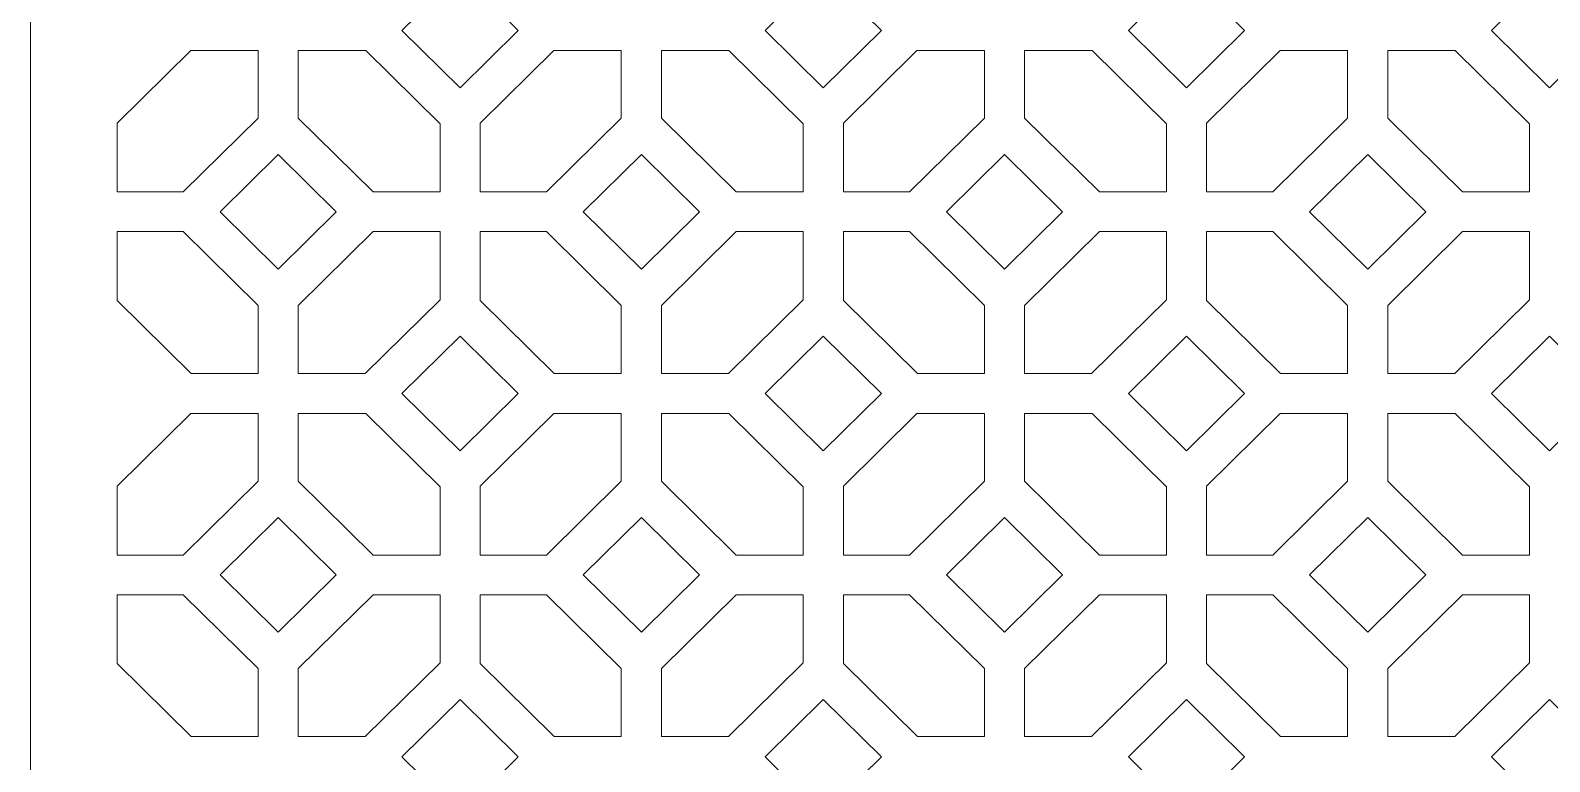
# Model space of a CAD drawing. Header units: centimetres. Extents: x -9.81 to -1.85, y -9.5 to -1.54.
# Drawn here: x -9.811 to -5.831, y -7.436 to -5.52 of the extents above; entities that cross this region are included whole.
import ezdxf

# ---------------------------------------------------------------- set-up
doc = ezdxf.new("R2010")
doc.units = ezdxf.units.CM
doc.header["$MEASUREMENT"] = 0
doc.layers.add('layer 1', color=7, linetype='Continuous')

msp = doc.modelspace()

# ---------------------------------------------------------------- linework, layer by layer
at = {"layer": 'layer 1', "color": 250, "lineweight": 9}
msp.add_open_spline([(-9.81081, -1.54001), (-9.81081, -1.54001), (-1.85082, -1.54001), (-1.85082, -1.54001), (-1.85082, -1.54001), (-1.85082, -1.54001), (-1.85082, -9.5), (-1.85082, -9.5), (-1.85082, -9.5), (-1.85082, -9.5), (-9.81081, -9.5), (-9.81081, -9.5), (-9.81081, -9.5), (-9.81081, -9.5), (-9.81081, -1.54001), (-9.81081, -1.54001)], degree=3, knots=[0, 0, 0, 0, 0.2, 0.2, 0.2, 0.2, 0.4, 0.4, 0.4, 0.4, 0.6, 0.6, 0.6, 0.6, 1, 1, 1, 1], dxfattribs=at)
at = {"layer": 'layer 1', "color": 7, "lineweight": 9}
for points, knots in [([(-8.83728, -5.52), (-8.83728, -5.52), (-8.68502, -5.67008), (-8.68502, -5.67008), (-8.68502, -5.67008), (-8.68502, -5.67008), (-8.53278, -5.52), (-8.53278, -5.52), (-8.53278, -5.52), (-8.53278, -5.52), (-8.68502, -5.36993), (-8.68502, -5.36993), (-8.68502, -5.36993), (-8.68502, -5.36993), (-8.83728, -5.52), (-8.83728, -5.52)], [0, 0, 0, 0, 0.2, 0.2, 0.2, 0.2, 0.4, 0.4, 0.4, 0.4, 0.6, 0.6, 0.6, 0.6, 1, 1, 1, 1]), ([(-7.88587, -5.52), (-7.88587, -5.52), (-7.73363, -5.67008), (-7.73363, -5.67008), (-7.73363, -5.67008), (-7.73363, -5.67008), (-7.58137, -5.52), (-7.58137, -5.52), (-7.58137, -5.52), (-7.58137, -5.52), (-7.73363, -5.36993), (-7.73363, -5.36993), (-7.73363, -5.36993), (-7.73363, -5.36993), (-7.88587, -5.52), (-7.88587, -5.52)], [0, 0, 0, 0, 0.2, 0.2, 0.2, 0.2, 0.4, 0.4, 0.4, 0.4, 0.6, 0.6, 0.6, 0.6, 1, 1, 1, 1]), ([(-6.93446, -5.52), (-6.93446, -5.52), (-6.78222, -5.67008), (-6.78222, -5.67008), (-6.78222, -5.67008), (-6.78222, -5.67008), (-6.62996, -5.52), (-6.62996, -5.52), (-6.62996, -5.52), (-6.62996, -5.52), (-6.78222, -5.36993), (-6.78222, -5.36993), (-6.78222, -5.36993), (-6.78222, -5.36993), (-6.93446, -5.52), (-6.93446, -5.52)], [0, 0, 0, 0, 0.2, 0.2, 0.2, 0.2, 0.4, 0.4, 0.4, 0.4, 0.6, 0.6, 0.6, 0.6, 1, 1, 1, 1]), ([(-5.98308, -5.52), (-5.98308, -5.52), (-5.83082, -5.67008), (-5.83082, -5.67008), (-5.83082, -5.67008), (-5.83082, -5.67008), (-5.67857, -5.52), (-5.67857, -5.52), (-5.67857, -5.52), (-5.67857, -5.52), (-5.83082, -5.36993), (-5.83082, -5.36993), (-5.83082, -5.36993), (-5.83082, -5.36993), (-5.98308, -5.52), (-5.98308, -5.52)], [0, 0, 0, 0, 0.2, 0.2, 0.2, 0.2, 0.4, 0.4, 0.4, 0.4, 0.6, 0.6, 0.6, 0.6, 1, 1, 1, 1]), ([(-9.39091, -5.57264), (-9.39091, -5.57264), (-9.39091, -5.57264), (-9.39091, -5.57264), (-9.39091, -5.57264), (-9.39091, -5.57264), (-9.58378, -5.76276), (-9.58378, -5.76276), (-9.58378, -5.76276), (-9.58378, -5.76276), (-9.58378, -5.94299), (-9.58378, -5.94299), (-9.58378, -5.94299), (-9.58378, -5.94299), (-9.41023, -5.94299), (-9.41023, -5.94299), (-9.41023, -5.94299), (-9.41023, -5.94299), (-9.21428, -5.74985), (-9.21428, -5.74985), (-9.21428, -5.74985), (-9.21428, -5.74985), (-9.21428, -5.57264), (-9.21428, -5.57264), (-9.21428, -5.57264), (-9.21428, -5.57264), (-9.39091, -5.57264), (-9.39091, -5.57264)], [0, 0, 0, 0, 0.125, 0.125, 0.125, 0.125, 0.25, 0.25, 0.25, 0.25, 0.375, 0.375, 0.375, 0.375, 0.5, 0.5, 0.5, 0.5, 0.625, 0.625, 0.625, 0.625, 0.75, 0.75, 0.75, 0.75, 1, 1, 1, 1]), ([(-9.10901, -5.57264), (-9.10901, -5.57264), (-9.10901, -5.57264), (-9.10901, -5.57264), (-9.10901, -5.57264), (-9.10901, -5.57264), (-9.10901, -5.74985), (-9.10901, -5.74985), (-9.10901, -5.74985), (-9.10901, -5.74985), (-8.91306, -5.94299), (-8.91306, -5.94299), (-8.91306, -5.94299), (-8.91306, -5.94299), (-8.73766, -5.94299), (-8.73766, -5.94299), (-8.73766, -5.94299), (-8.73766, -5.94299), (-8.73766, -5.76457), (-8.73766, -5.76457), (-8.73766, -5.76457), (-8.73766, -5.76457), (-8.93238, -5.57264), (-8.93238, -5.57264), (-8.93238, -5.57264), (-8.93238, -5.57264), (-9.10901, -5.57264), (-9.10901, -5.57264)], [0, 0, 0, 0, 0.125, 0.125, 0.125, 0.125, 0.25, 0.25, 0.25, 0.25, 0.375, 0.375, 0.375, 0.375, 0.5, 0.5, 0.5, 0.5, 0.625, 0.625, 0.625, 0.625, 0.75, 0.75, 0.75, 0.75, 1, 1, 1, 1]), ([(-8.43951, -5.57264), (-8.43951, -5.57264), (-8.63239, -5.76276), (-8.63239, -5.76276), (-8.63239, -5.76276), (-8.63239, -5.76276), (-8.63239, -5.94299), (-8.63239, -5.94299), (-8.63239, -5.94299), (-8.63239, -5.94299), (-8.45882, -5.94299), (-8.45882, -5.94299), (-8.45882, -5.94299), (-8.45882, -5.94299), (-8.26289, -5.74985), (-8.26289, -5.74985), (-8.26289, -5.74985), (-8.26289, -5.74985), (-8.26289, -5.57264), (-8.26289, -5.57264), (-8.26289, -5.57264), (-8.26289, -5.57264), (-8.43951, -5.57264), (-8.43951, -5.57264)], [0, 0, 0, 0, 0.1428571, 0.1428571, 0.1428571, 0.1428571, 0.2857143, 0.2857143, 0.2857143, 0.2857143, 0.4285714, 0.4285714, 0.4285714, 0.4285714, 0.5714286, 0.5714286, 0.5714286, 0.5714286, 0.7142857, 0.7142857, 0.7142857, 0.7142857, 1, 1, 1, 1]), ([(-8.15762, -5.57264), (-8.15762, -5.57264), (-8.15762, -5.57264), (-8.15762, -5.57264), (-8.15762, -5.57264), (-8.15762, -5.57264), (-8.15762, -5.74985), (-8.15762, -5.74985), (-8.15762, -5.74985), (-8.15762, -5.74985), (-7.96167, -5.94299), (-7.96167, -5.94299), (-7.96167, -5.94299), (-7.96167, -5.94299), (-7.78625, -5.94299), (-7.78625, -5.94299), (-7.78625, -5.94299), (-7.78625, -5.94299), (-7.78625, -5.76457), (-7.78625, -5.76457), (-7.78625, -5.76457), (-7.78625, -5.76457), (-7.98099, -5.57264), (-7.98099, -5.57264), (-7.98099, -5.57264), (-7.98099, -5.57264), (-8.15762, -5.57264), (-8.15762, -5.57264)], [0, 0, 0, 0, 0.125, 0.125, 0.125, 0.125, 0.25, 0.25, 0.25, 0.25, 0.375, 0.375, 0.375, 0.375, 0.5, 0.5, 0.5, 0.5, 0.625, 0.625, 0.625, 0.625, 0.75, 0.75, 0.75, 0.75, 1, 1, 1, 1]), ([(-7.48812, -5.57264), (-7.48812, -5.57264), (-7.48812, -5.57264), (-7.48812, -5.57264), (-7.48812, -5.57264), (-7.48812, -5.57264), (-7.68097, -5.76276), (-7.68097, -5.76276), (-7.68097, -5.76276), (-7.68097, -5.76276), (-7.68097, -5.94299), (-7.68097, -5.94299), (-7.68097, -5.94299), (-7.68097, -5.94299), (-7.50742, -5.94299), (-7.50742, -5.94299), (-7.50742, -5.94299), (-7.50742, -5.94299), (-7.31147, -5.74985), (-7.31147, -5.74985), (-7.31147, -5.74985), (-7.31147, -5.74985), (-7.31147, -5.57264), (-7.31147, -5.57264), (-7.31147, -5.57264), (-7.31147, -5.57264), (-7.48812, -5.57264), (-7.48812, -5.57264)], [0, 0, 0, 0, 0.125, 0.125, 0.125, 0.125, 0.25, 0.25, 0.25, 0.25, 0.375, 0.375, 0.375, 0.375, 0.5, 0.5, 0.5, 0.5, 0.625, 0.625, 0.625, 0.625, 0.75, 0.75, 0.75, 0.75, 1, 1, 1, 1]), ([(-7.20622, -5.57264), (-7.20622, -5.57264), (-7.20622, -5.57264), (-7.20622, -5.57264), (-7.20622, -5.57264), (-7.20622, -5.57264), (-7.20622, -5.74985), (-7.20622, -5.74985), (-7.20622, -5.74985), (-7.20622, -5.74985), (-7.01026, -5.94299), (-7.01026, -5.94299), (-7.01026, -5.94299), (-7.01026, -5.94299), (-6.83487, -5.94299), (-6.83487, -5.94299), (-6.83487, -5.94299), (-6.83487, -5.94299), (-6.83487, -5.76457), (-6.83487, -5.76457), (-6.83487, -5.76457), (-6.83487, -5.76457), (-7.02957, -5.57264), (-7.02957, -5.57264), (-7.02957, -5.57264), (-7.02957, -5.57264), (-7.20622, -5.57264), (-7.20622, -5.57264)], [0, 0, 0, 0, 0.125, 0.125, 0.125, 0.125, 0.25, 0.25, 0.25, 0.25, 0.375, 0.375, 0.375, 0.375, 0.5, 0.5, 0.5, 0.5, 0.625, 0.625, 0.625, 0.625, 0.75, 0.75, 0.75, 0.75, 1, 1, 1, 1]), ([(-6.53671, -5.57264), (-6.53671, -5.57264), (-6.72958, -5.76276), (-6.72958, -5.76276), (-6.72958, -5.76276), (-6.72958, -5.76276), (-6.72958, -5.94299), (-6.72958, -5.94299), (-6.72958, -5.94299), (-6.72958, -5.94299), (-6.55603, -5.94299), (-6.55603, -5.94299), (-6.55603, -5.94299), (-6.55603, -5.94299), (-6.36008, -5.74985), (-6.36008, -5.74985), (-6.36008, -5.74985), (-6.36008, -5.74985), (-6.36008, -5.57264), (-6.36008, -5.57264), (-6.36008, -5.57264), (-6.36008, -5.57264), (-6.53671, -5.57264), (-6.53671, -5.57264)], [0, 0, 0, 0, 0.1428571, 0.1428571, 0.1428571, 0.1428571, 0.2857143, 0.2857143, 0.2857143, 0.2857143, 0.4285714, 0.4285714, 0.4285714, 0.4285714, 0.5714286, 0.5714286, 0.5714286, 0.5714286, 0.7142857, 0.7142857, 0.7142857, 0.7142857, 1, 1, 1, 1]), ([(-6.25481, -5.57264), (-6.25481, -5.57264), (-6.25481, -5.57264), (-6.25481, -5.57264), (-6.25481, -5.57264), (-6.25481, -5.57264), (-6.25481, -5.74985), (-6.25481, -5.74985), (-6.25481, -5.74985), (-6.25481, -5.74985), (-6.05886, -5.94299), (-6.05886, -5.94299), (-6.05886, -5.94299), (-6.05886, -5.94299), (-5.88346, -5.94299), (-5.88346, -5.94299), (-5.88346, -5.94299), (-5.88346, -5.94299), (-5.88346, -5.76457), (-5.88346, -5.76457), (-5.88346, -5.76457), (-5.88346, -5.76457), (-6.07818, -5.57264), (-6.07818, -5.57264), (-6.07818, -5.57264), (-6.07818, -5.57264), (-6.25481, -5.57264), (-6.25481, -5.57264)], [0, 0, 0, 0, 0.125, 0.125, 0.125, 0.125, 0.25, 0.25, 0.25, 0.25, 0.375, 0.375, 0.375, 0.375, 0.5, 0.5, 0.5, 0.5, 0.625, 0.625, 0.625, 0.625, 0.75, 0.75, 0.75, 0.75, 1, 1, 1, 1]), ([(-9.3139, -5.9951), (-9.3139, -5.9951), (-9.16166, -6.14517), (-9.16166, -6.14517), (-9.16166, -6.14517), (-9.16166, -6.14517), (-9.0094, -5.9951), (-9.0094, -5.9951), (-9.0094, -5.9951), (-9.0094, -5.9951), (-9.16166, -5.84502), (-9.16166, -5.84502), (-9.16166, -5.84502), (-9.16166, -5.84502), (-9.3139, -5.9951), (-9.3139, -5.9951)], [0, 0, 0, 0, 0.2, 0.2, 0.2, 0.2, 0.4, 0.4, 0.4, 0.4, 0.6, 0.6, 0.6, 0.6, 1, 1, 1, 1]), ([(-8.36251, -5.9951), (-8.36251, -5.9951), (-8.36251, -5.9951), (-8.36251, -5.9951), (-8.36251, -5.9951), (-8.36251, -5.9951), (-8.21025, -6.14517), (-8.21025, -6.14517), (-8.21025, -6.14517), (-8.21025, -6.14517), (-8.05799, -5.9951), (-8.05799, -5.9951), (-8.05799, -5.9951), (-8.05799, -5.9951), (-8.21025, -5.84502), (-8.21025, -5.84502), (-8.21025, -5.84502), (-8.21025, -5.84502), (-8.36251, -5.9951), (-8.36251, -5.9951)], [0, 0, 0, 0, 0.1666667, 0.1666667, 0.1666667, 0.1666667, 0.3333333, 0.3333333, 0.3333333, 0.3333333, 0.5, 0.5, 0.5, 0.5, 0.6666667, 0.6666667, 0.6666667, 0.6666667, 1, 1, 1, 1]), ([(-7.41108, -5.9951), (-7.41108, -5.9951), (-7.25884, -6.14517), (-7.25884, -6.14517), (-7.25884, -6.14517), (-7.25884, -6.14517), (-7.1066, -5.9951), (-7.1066, -5.9951), (-7.1066, -5.9951), (-7.1066, -5.9951), (-7.25884, -5.84502), (-7.25884, -5.84502), (-7.25884, -5.84502), (-7.25884, -5.84502), (-7.41108, -5.9951), (-7.41108, -5.9951)], [0, 0, 0, 0, 0.2, 0.2, 0.2, 0.2, 0.4, 0.4, 0.4, 0.4, 0.6, 0.6, 0.6, 0.6, 1, 1, 1, 1]), ([(-6.4597, -5.9951), (-6.4597, -5.9951), (-6.4597, -5.9951), (-6.4597, -5.9951), (-6.4597, -5.9951), (-6.4597, -5.9951), (-6.30745, -6.14517), (-6.30745, -6.14517), (-6.30745, -6.14517), (-6.30745, -6.14517), (-6.15519, -5.9951), (-6.15519, -5.9951), (-6.15519, -5.9951), (-6.15519, -5.9951), (-6.30745, -5.84502), (-6.30745, -5.84502), (-6.30745, -5.84502), (-6.30745, -5.84502), (-6.4597, -5.9951), (-6.4597, -5.9951)], [0, 0, 0, 0, 0.1666667, 0.1666667, 0.1666667, 0.1666667, 0.3333333, 0.3333333, 0.3333333, 0.3333333, 0.5, 0.5, 0.5, 0.5, 0.6666667, 0.6666667, 0.6666667, 0.6666667, 1, 1, 1, 1]), ([(-9.58378, -6.22743), (-9.58378, -6.22743), (-9.58378, -6.22743), (-9.58378, -6.22743), (-9.58378, -6.22743), (-9.58378, -6.22743), (-9.38968, -6.41876), (-9.38968, -6.41876), (-9.38968, -6.41876), (-9.38968, -6.41876), (-9.21428, -6.41876), (-9.21428, -6.41876), (-9.21428, -6.41876), (-9.21428, -6.41876), (-9.21428, -6.24035), (-9.21428, -6.24035), (-9.21428, -6.24035), (-9.21428, -6.24035), (-9.41023, -6.0472), (-9.41023, -6.0472), (-9.41023, -6.0472), (-9.41023, -6.0472), (-9.58378, -6.0472), (-9.58378, -6.0472), (-9.58378, -6.0472), (-9.58378, -6.0472), (-9.58378, -6.22743), (-9.58378, -6.22743)], [0, 0, 0, 0, 0.125, 0.125, 0.125, 0.125, 0.25, 0.25, 0.25, 0.25, 0.375, 0.375, 0.375, 0.375, 0.5, 0.5, 0.5, 0.5, 0.625, 0.625, 0.625, 0.625, 0.75, 0.75, 0.75, 0.75, 1, 1, 1, 1]), ([(-8.73766, -6.22562), (-8.73766, -6.22562), (-8.73766, -6.22562), (-8.73766, -6.22562), (-8.73766, -6.22562), (-8.73766, -6.22562), (-8.73766, -6.0472), (-8.73766, -6.0472), (-8.73766, -6.0472), (-8.73766, -6.0472), (-8.91306, -6.0472), (-8.91306, -6.0472), (-8.91306, -6.0472), (-8.91306, -6.0472), (-9.10901, -6.24035), (-9.10901, -6.24035), (-9.10901, -6.24035), (-9.10901, -6.24035), (-9.10901, -6.41876), (-9.10901, -6.41876), (-9.10901, -6.41876), (-9.10901, -6.41876), (-8.93361, -6.41876), (-8.93361, -6.41876), (-8.93361, -6.41876), (-8.93361, -6.41876), (-8.73766, -6.22562), (-8.73766, -6.22562)], [0, 0, 0, 0, 0.125, 0.125, 0.125, 0.125, 0.25, 0.25, 0.25, 0.25, 0.375, 0.375, 0.375, 0.375, 0.5, 0.5, 0.5, 0.5, 0.625, 0.625, 0.625, 0.625, 0.75, 0.75, 0.75, 0.75, 1, 1, 1, 1]), ([(-8.63239, -6.22743), (-8.63239, -6.22743), (-8.63239, -6.22743), (-8.63239, -6.22743), (-8.63239, -6.22743), (-8.63239, -6.22743), (-8.43827, -6.41876), (-8.43827, -6.41876), (-8.43827, -6.41876), (-8.43827, -6.41876), (-8.26289, -6.41876), (-8.26289, -6.41876), (-8.26289, -6.41876), (-8.26289, -6.41876), (-8.26289, -6.24035), (-8.26289, -6.24035), (-8.26289, -6.24035), (-8.26289, -6.24035), (-8.45882, -6.0472), (-8.45882, -6.0472), (-8.45882, -6.0472), (-8.45882, -6.0472), (-8.63239, -6.0472), (-8.63239, -6.0472), (-8.63239, -6.0472), (-8.63239, -6.0472), (-8.63239, -6.22743), (-8.63239, -6.22743)], [0, 0, 0, 0, 0.125, 0.125, 0.125, 0.125, 0.25, 0.25, 0.25, 0.25, 0.375, 0.375, 0.375, 0.375, 0.5, 0.5, 0.5, 0.5, 0.625, 0.625, 0.625, 0.625, 0.75, 0.75, 0.75, 0.75, 1, 1, 1, 1]), ([(-7.78625, -6.22562), (-7.78625, -6.22562), (-7.78625, -6.22562), (-7.78625, -6.22562), (-7.78625, -6.22562), (-7.78625, -6.22562), (-7.78625, -6.0472), (-7.78625, -6.0472), (-7.78625, -6.0472), (-7.78625, -6.0472), (-7.96167, -6.0472), (-7.96167, -6.0472), (-7.96167, -6.0472), (-7.96167, -6.0472), (-8.15762, -6.24035), (-8.15762, -6.24035), (-8.15762, -6.24035), (-8.15762, -6.24035), (-8.15762, -6.41876), (-8.15762, -6.41876), (-8.15762, -6.41876), (-8.15762, -6.41876), (-7.98222, -6.41876), (-7.98222, -6.41876), (-7.98222, -6.41876), (-7.98222, -6.41876), (-7.78625, -6.22562), (-7.78625, -6.22562)], [0, 0, 0, 0, 0.125, 0.125, 0.125, 0.125, 0.25, 0.25, 0.25, 0.25, 0.375, 0.375, 0.375, 0.375, 0.5, 0.5, 0.5, 0.5, 0.625, 0.625, 0.625, 0.625, 0.75, 0.75, 0.75, 0.75, 1, 1, 1, 1]), ([(-7.68097, -6.22743), (-7.68097, -6.22743), (-7.68097, -6.22743), (-7.68097, -6.22743), (-7.68097, -6.22743), (-7.68097, -6.22743), (-7.48688, -6.41876), (-7.48688, -6.41876), (-7.48688, -6.41876), (-7.48688, -6.41876), (-7.31147, -6.41876), (-7.31147, -6.41876), (-7.31147, -6.41876), (-7.31147, -6.41876), (-7.31147, -6.24035), (-7.31147, -6.24035), (-7.31147, -6.24035), (-7.31147, -6.24035), (-7.50742, -6.0472), (-7.50742, -6.0472), (-7.50742, -6.0472), (-7.50742, -6.0472), (-7.68097, -6.0472), (-7.68097, -6.0472), (-7.68097, -6.0472), (-7.68097, -6.0472), (-7.68097, -6.22743), (-7.68097, -6.22743)], [0, 0, 0, 0, 0.125, 0.125, 0.125, 0.125, 0.25, 0.25, 0.25, 0.25, 0.375, 0.375, 0.375, 0.375, 0.5, 0.5, 0.5, 0.5, 0.625, 0.625, 0.625, 0.625, 0.75, 0.75, 0.75, 0.75, 1, 1, 1, 1]), ([(-6.83487, -6.22562), (-6.83487, -6.22562), (-6.83487, -6.22562), (-6.83487, -6.22562), (-6.83487, -6.22562), (-6.83487, -6.22562), (-6.83487, -6.0472), (-6.83487, -6.0472), (-6.83487, -6.0472), (-6.83487, -6.0472), (-7.01026, -6.0472), (-7.01026, -6.0472), (-7.01026, -6.0472), (-7.01026, -6.0472), (-7.20622, -6.24035), (-7.20622, -6.24035), (-7.20622, -6.24035), (-7.20622, -6.24035), (-7.20622, -6.41876), (-7.20622, -6.41876), (-7.20622, -6.41876), (-7.20622, -6.41876), (-7.0308, -6.41876), (-7.0308, -6.41876), (-7.0308, -6.41876), (-7.0308, -6.41876), (-6.83487, -6.22562), (-6.83487, -6.22562)], [0, 0, 0, 0, 0.125, 0.125, 0.125, 0.125, 0.25, 0.25, 0.25, 0.25, 0.375, 0.375, 0.375, 0.375, 0.5, 0.5, 0.5, 0.5, 0.625, 0.625, 0.625, 0.625, 0.75, 0.75, 0.75, 0.75, 1, 1, 1, 1]), ([(-6.72958, -6.22743), (-6.72958, -6.22743), (-6.72958, -6.22743), (-6.72958, -6.22743), (-6.72958, -6.22743), (-6.72958, -6.22743), (-6.53548, -6.41876), (-6.53548, -6.41876), (-6.53548, -6.41876), (-6.53548, -6.41876), (-6.36008, -6.41876), (-6.36008, -6.41876), (-6.36008, -6.41876), (-6.36008, -6.41876), (-6.36008, -6.24035), (-6.36008, -6.24035), (-6.36008, -6.24035), (-6.36008, -6.24035), (-6.55603, -6.0472), (-6.55603, -6.0472), (-6.55603, -6.0472), (-6.55603, -6.0472), (-6.72958, -6.0472), (-6.72958, -6.0472), (-6.72958, -6.0472), (-6.72958, -6.0472), (-6.72958, -6.22743), (-6.72958, -6.22743)], [0, 0, 0, 0, 0.125, 0.125, 0.125, 0.125, 0.25, 0.25, 0.25, 0.25, 0.375, 0.375, 0.375, 0.375, 0.5, 0.5, 0.5, 0.5, 0.625, 0.625, 0.625, 0.625, 0.75, 0.75, 0.75, 0.75, 1, 1, 1, 1]), ([(-5.88346, -6.22562), (-5.88346, -6.22562), (-5.88346, -6.22562), (-5.88346, -6.22562), (-5.88346, -6.22562), (-5.88346, -6.22562), (-5.88346, -6.0472), (-5.88346, -6.0472), (-5.88346, -6.0472), (-5.88346, -6.0472), (-6.05886, -6.0472), (-6.05886, -6.0472), (-6.05886, -6.0472), (-6.05886, -6.0472), (-6.25481, -6.24035), (-6.25481, -6.24035), (-6.25481, -6.24035), (-6.25481, -6.24035), (-6.25481, -6.41876), (-6.25481, -6.41876), (-6.25481, -6.41876), (-6.25481, -6.41876), (-6.07941, -6.41876), (-6.07941, -6.41876), (-6.07941, -6.41876), (-6.07941, -6.41876), (-5.88346, -6.22562), (-5.88346, -6.22562)], [0, 0, 0, 0, 0.125, 0.125, 0.125, 0.125, 0.25, 0.25, 0.25, 0.25, 0.375, 0.375, 0.375, 0.375, 0.5, 0.5, 0.5, 0.5, 0.625, 0.625, 0.625, 0.625, 0.75, 0.75, 0.75, 0.75, 1, 1, 1, 1]), ([(-8.83728, -6.47141), (-8.83728, -6.47141), (-8.68502, -6.62148), (-8.68502, -6.62148), (-8.68502, -6.62148), (-8.68502, -6.62148), (-8.53278, -6.47141), (-8.53278, -6.47141), (-8.53278, -6.47141), (-8.53278, -6.47141), (-8.68502, -6.32133), (-8.68502, -6.32133), (-8.68502, -6.32133), (-8.68502, -6.32133), (-8.83728, -6.47141), (-8.83728, -6.47141)], [0, 0, 0, 0, 0.2, 0.2, 0.2, 0.2, 0.4, 0.4, 0.4, 0.4, 0.6, 0.6, 0.6, 0.6, 1, 1, 1, 1]), ([(-7.88587, -6.47141), (-7.88587, -6.47141), (-7.73363, -6.62148), (-7.73363, -6.62148), (-7.73363, -6.62148), (-7.73363, -6.62148), (-7.58137, -6.47141), (-7.58137, -6.47141), (-7.58137, -6.47141), (-7.58137, -6.47141), (-7.73363, -6.32133), (-7.73363, -6.32133), (-7.73363, -6.32133), (-7.73363, -6.32133), (-7.88587, -6.47141), (-7.88587, -6.47141)], [0, 0, 0, 0, 0.2, 0.2, 0.2, 0.2, 0.4, 0.4, 0.4, 0.4, 0.6, 0.6, 0.6, 0.6, 1, 1, 1, 1]), ([(-6.93446, -6.47141), (-6.93446, -6.47141), (-6.78222, -6.62148), (-6.78222, -6.62148), (-6.78222, -6.62148), (-6.78222, -6.62148), (-6.62996, -6.47141), (-6.62996, -6.47141), (-6.62996, -6.47141), (-6.62996, -6.47141), (-6.78222, -6.32133), (-6.78222, -6.32133), (-6.78222, -6.32133), (-6.78222, -6.32133), (-6.93446, -6.47141), (-6.93446, -6.47141)], [0, 0, 0, 0, 0.2, 0.2, 0.2, 0.2, 0.4, 0.4, 0.4, 0.4, 0.6, 0.6, 0.6, 0.6, 1, 1, 1, 1]), ([(-5.98308, -6.47141), (-5.98308, -6.47141), (-5.83082, -6.62148), (-5.83082, -6.62148), (-5.83082, -6.62148), (-5.83082, -6.62148), (-5.67857, -6.47141), (-5.67857, -6.47141), (-5.67857, -6.47141), (-5.67857, -6.47141), (-5.83082, -6.32133), (-5.83082, -6.32133), (-5.83082, -6.32133), (-5.83082, -6.32133), (-5.98308, -6.47141), (-5.98308, -6.47141)], [0, 0, 0, 0, 0.2, 0.2, 0.2, 0.2, 0.4, 0.4, 0.4, 0.4, 0.6, 0.6, 0.6, 0.6, 1, 1, 1, 1]), ([(-9.39091, -6.52404), (-9.39091, -6.52404), (-9.39091, -6.52404), (-9.39091, -6.52404), (-9.39091, -6.52404), (-9.39091, -6.52404), (-9.58378, -6.71415), (-9.58378, -6.71415), (-9.58378, -6.71415), (-9.58378, -6.71415), (-9.58378, -6.89439), (-9.58378, -6.89439), (-9.58378, -6.89439), (-9.58378, -6.89439), (-9.41023, -6.89439), (-9.41023, -6.89439), (-9.41023, -6.89439), (-9.41023, -6.89439), (-9.21428, -6.70124), (-9.21428, -6.70124), (-9.21428, -6.70124), (-9.21428, -6.70124), (-9.21428, -6.52404), (-9.21428, -6.52404), (-9.21428, -6.52404), (-9.21428, -6.52404), (-9.39091, -6.52404), (-9.39091, -6.52404)], [0, 0, 0, 0, 0.125, 0.125, 0.125, 0.125, 0.25, 0.25, 0.25, 0.25, 0.375, 0.375, 0.375, 0.375, 0.5, 0.5, 0.5, 0.5, 0.625, 0.625, 0.625, 0.625, 0.75, 0.75, 0.75, 0.75, 1, 1, 1, 1]), ([(-9.10901, -6.52404), (-9.10901, -6.52404), (-9.10901, -6.52404), (-9.10901, -6.52404), (-9.10901, -6.52404), (-9.10901, -6.52404), (-9.10901, -6.70124), (-9.10901, -6.70124), (-9.10901, -6.70124), (-9.10901, -6.70124), (-8.91306, -6.89439), (-8.91306, -6.89439), (-8.91306, -6.89439), (-8.91306, -6.89439), (-8.73766, -6.89439), (-8.73766, -6.89439), (-8.73766, -6.89439), (-8.73766, -6.89439), (-8.73766, -6.71597), (-8.73766, -6.71597), (-8.73766, -6.71597), (-8.73766, -6.71597), (-8.93238, -6.52404), (-8.93238, -6.52404), (-8.93238, -6.52404), (-8.93238, -6.52404), (-9.10901, -6.52404), (-9.10901, -6.52404)], [0, 0, 0, 0, 0.125, 0.125, 0.125, 0.125, 0.25, 0.25, 0.25, 0.25, 0.375, 0.375, 0.375, 0.375, 0.5, 0.5, 0.5, 0.5, 0.625, 0.625, 0.625, 0.625, 0.75, 0.75, 0.75, 0.75, 1, 1, 1, 1]), ([(-8.43951, -6.52404), (-8.43951, -6.52404), (-8.43951, -6.52404), (-8.43951, -6.52404), (-8.43951, -6.52404), (-8.43951, -6.52404), (-8.63239, -6.71415), (-8.63239, -6.71415), (-8.63239, -6.71415), (-8.63239, -6.71415), (-8.63239, -6.89439), (-8.63239, -6.89439), (-8.63239, -6.89439), (-8.63239, -6.89439), (-8.45882, -6.89439), (-8.45882, -6.89439), (-8.45882, -6.89439), (-8.45882, -6.89439), (-8.26289, -6.70124), (-8.26289, -6.70124), (-8.26289, -6.70124), (-8.26289, -6.70124), (-8.26289, -6.52404), (-8.26289, -6.52404), (-8.26289, -6.52404), (-8.26289, -6.52404), (-8.43951, -6.52404), (-8.43951, -6.52404)], [0, 0, 0, 0, 0.125, 0.125, 0.125, 0.125, 0.25, 0.25, 0.25, 0.25, 0.375, 0.375, 0.375, 0.375, 0.5, 0.5, 0.5, 0.5, 0.625, 0.625, 0.625, 0.625, 0.75, 0.75, 0.75, 0.75, 1, 1, 1, 1]), ([(-8.15762, -6.52404), (-8.15762, -6.52404), (-8.15762, -6.52404), (-8.15762, -6.52404), (-8.15762, -6.52404), (-8.15762, -6.52404), (-8.15762, -6.70124), (-8.15762, -6.70124), (-8.15762, -6.70124), (-8.15762, -6.70124), (-7.96167, -6.89439), (-7.96167, -6.89439), (-7.96167, -6.89439), (-7.96167, -6.89439), (-7.78625, -6.89439), (-7.78625, -6.89439), (-7.78625, -6.89439), (-7.78625, -6.89439), (-7.78625, -6.71597), (-7.78625, -6.71597), (-7.78625, -6.71597), (-7.78625, -6.71597), (-7.98099, -6.52404), (-7.98099, -6.52404), (-7.98099, -6.52404), (-7.98099, -6.52404), (-8.15762, -6.52404), (-8.15762, -6.52404)], [0, 0, 0, 0, 0.125, 0.125, 0.125, 0.125, 0.25, 0.25, 0.25, 0.25, 0.375, 0.375, 0.375, 0.375, 0.5, 0.5, 0.5, 0.5, 0.625, 0.625, 0.625, 0.625, 0.75, 0.75, 0.75, 0.75, 1, 1, 1, 1]), ([(-7.48812, -6.52404), (-7.48812, -6.52404), (-7.48812, -6.52404), (-7.48812, -6.52404), (-7.48812, -6.52404), (-7.48812, -6.52404), (-7.68097, -6.71415), (-7.68097, -6.71415), (-7.68097, -6.71415), (-7.68097, -6.71415), (-7.68097, -6.89439), (-7.68097, -6.89439), (-7.68097, -6.89439), (-7.68097, -6.89439), (-7.50742, -6.89439), (-7.50742, -6.89439), (-7.50742, -6.89439), (-7.50742, -6.89439), (-7.31147, -6.70124), (-7.31147, -6.70124), (-7.31147, -6.70124), (-7.31147, -6.70124), (-7.31147, -6.52404), (-7.31147, -6.52404), (-7.31147, -6.52404), (-7.31147, -6.52404), (-7.48812, -6.52404), (-7.48812, -6.52404)], [0, 0, 0, 0, 0.125, 0.125, 0.125, 0.125, 0.25, 0.25, 0.25, 0.25, 0.375, 0.375, 0.375, 0.375, 0.5, 0.5, 0.5, 0.5, 0.625, 0.625, 0.625, 0.625, 0.75, 0.75, 0.75, 0.75, 1, 1, 1, 1]), ([(-7.20622, -6.52404), (-7.20622, -6.52404), (-7.20622, -6.52404), (-7.20622, -6.52404), (-7.20622, -6.52404), (-7.20622, -6.52404), (-7.20622, -6.70124), (-7.20622, -6.70124), (-7.20622, -6.70124), (-7.20622, -6.70124), (-7.01026, -6.89439), (-7.01026, -6.89439), (-7.01026, -6.89439), (-7.01026, -6.89439), (-6.83487, -6.89439), (-6.83487, -6.89439), (-6.83487, -6.89439), (-6.83487, -6.89439), (-6.83487, -6.71597), (-6.83487, -6.71597), (-6.83487, -6.71597), (-6.83487, -6.71597), (-7.02957, -6.52404), (-7.02957, -6.52404), (-7.02957, -6.52404), (-7.02957, -6.52404), (-7.20622, -6.52404), (-7.20622, -6.52404)], [0, 0, 0, 0, 0.125, 0.125, 0.125, 0.125, 0.25, 0.25, 0.25, 0.25, 0.375, 0.375, 0.375, 0.375, 0.5, 0.5, 0.5, 0.5, 0.625, 0.625, 0.625, 0.625, 0.75, 0.75, 0.75, 0.75, 1, 1, 1, 1]), ([(-6.53671, -6.52404), (-6.53671, -6.52404), (-6.53671, -6.52404), (-6.53671, -6.52404), (-6.53671, -6.52404), (-6.53671, -6.52404), (-6.72958, -6.71415), (-6.72958, -6.71415), (-6.72958, -6.71415), (-6.72958, -6.71415), (-6.72958, -6.89439), (-6.72958, -6.89439), (-6.72958, -6.89439), (-6.72958, -6.89439), (-6.55603, -6.89439), (-6.55603, -6.89439), (-6.55603, -6.89439), (-6.55603, -6.89439), (-6.36008, -6.70124), (-6.36008, -6.70124), (-6.36008, -6.70124), (-6.36008, -6.70124), (-6.36008, -6.52404), (-6.36008, -6.52404), (-6.36008, -6.52404), (-6.36008, -6.52404), (-6.53671, -6.52404), (-6.53671, -6.52404)], [0, 0, 0, 0, 0.125, 0.125, 0.125, 0.125, 0.25, 0.25, 0.25, 0.25, 0.375, 0.375, 0.375, 0.375, 0.5, 0.5, 0.5, 0.5, 0.625, 0.625, 0.625, 0.625, 0.75, 0.75, 0.75, 0.75, 1, 1, 1, 1]), ([(-6.25481, -6.52404), (-6.25481, -6.52404), (-6.25481, -6.52404), (-6.25481, -6.52404), (-6.25481, -6.52404), (-6.25481, -6.52404), (-6.25481, -6.70124), (-6.25481, -6.70124), (-6.25481, -6.70124), (-6.25481, -6.70124), (-6.05886, -6.89439), (-6.05886, -6.89439), (-6.05886, -6.89439), (-6.05886, -6.89439), (-5.88346, -6.89439), (-5.88346, -6.89439), (-5.88346, -6.89439), (-5.88346, -6.89439), (-5.88346, -6.71597), (-5.88346, -6.71597), (-5.88346, -6.71597), (-5.88346, -6.71597), (-6.07818, -6.52404), (-6.07818, -6.52404), (-6.07818, -6.52404), (-6.07818, -6.52404), (-6.25481, -6.52404), (-6.25481, -6.52404)], [0, 0, 0, 0, 0.125, 0.125, 0.125, 0.125, 0.25, 0.25, 0.25, 0.25, 0.375, 0.375, 0.375, 0.375, 0.5, 0.5, 0.5, 0.5, 0.625, 0.625, 0.625, 0.625, 0.75, 0.75, 0.75, 0.75, 1, 1, 1, 1]), ([(-9.3139, -6.94649), (-9.3139, -6.94649), (-9.16166, -7.09657), (-9.16166, -7.09657), (-9.16166, -7.09657), (-9.16166, -7.09657), (-9.0094, -6.94649), (-9.0094, -6.94649), (-9.0094, -6.94649), (-9.0094, -6.94649), (-9.16166, -6.79642), (-9.16166, -6.79642), (-9.16166, -6.79642), (-9.16166, -6.79642), (-9.3139, -6.94649), (-9.3139, -6.94649)], [0, 0, 0, 0, 0.2, 0.2, 0.2, 0.2, 0.4, 0.4, 0.4, 0.4, 0.6, 0.6, 0.6, 0.6, 1, 1, 1, 1]), ([(-8.36251, -6.94649), (-8.36251, -6.94649), (-8.21025, -7.09657), (-8.21025, -7.09657), (-8.21025, -7.09657), (-8.21025, -7.09657), (-8.05799, -6.94649), (-8.05799, -6.94649), (-8.05799, -6.94649), (-8.05799, -6.94649), (-8.21025, -6.79642), (-8.21025, -6.79642), (-8.21025, -6.79642), (-8.21025, -6.79642), (-8.36251, -6.94649), (-8.36251, -6.94649)], [0, 0, 0, 0, 0.2, 0.2, 0.2, 0.2, 0.4, 0.4, 0.4, 0.4, 0.6, 0.6, 0.6, 0.6, 1, 1, 1, 1]), ([(-7.41108, -6.94649), (-7.41108, -6.94649), (-7.25884, -7.09657), (-7.25884, -7.09657), (-7.25884, -7.09657), (-7.25884, -7.09657), (-7.1066, -6.94649), (-7.1066, -6.94649), (-7.1066, -6.94649), (-7.1066, -6.94649), (-7.25884, -6.79642), (-7.25884, -6.79642), (-7.25884, -6.79642), (-7.25884, -6.79642), (-7.41108, -6.94649), (-7.41108, -6.94649)], [0, 0, 0, 0, 0.2, 0.2, 0.2, 0.2, 0.4, 0.4, 0.4, 0.4, 0.6, 0.6, 0.6, 0.6, 1, 1, 1, 1]), ([(-6.4597, -6.94649), (-6.4597, -6.94649), (-6.30745, -7.09657), (-6.30745, -7.09657), (-6.30745, -7.09657), (-6.30745, -7.09657), (-6.15519, -6.94649), (-6.15519, -6.94649), (-6.15519, -6.94649), (-6.15519, -6.94649), (-6.30745, -6.79642), (-6.30745, -6.79642), (-6.30745, -6.79642), (-6.30745, -6.79642), (-6.4597, -6.94649), (-6.4597, -6.94649)], [0, 0, 0, 0, 0.2, 0.2, 0.2, 0.2, 0.4, 0.4, 0.4, 0.4, 0.6, 0.6, 0.6, 0.6, 1, 1, 1, 1]), ([(-9.58378, -7.17884), (-9.58378, -7.17884), (-9.58378, -7.17884), (-9.58378, -7.17884), (-9.58378, -7.17884), (-9.58378, -7.17884), (-9.38968, -7.37016), (-9.38968, -7.37016), (-9.38968, -7.37016), (-9.38968, -7.37016), (-9.21428, -7.37016), (-9.21428, -7.37016), (-9.21428, -7.37016), (-9.21428, -7.37016), (-9.21428, -7.19173), (-9.21428, -7.19173), (-9.21428, -7.19173), (-9.21428, -7.19173), (-9.41023, -6.9986), (-9.41023, -6.9986), (-9.41023, -6.9986), (-9.41023, -6.9986), (-9.58378, -6.9986), (-9.58378, -6.9986), (-9.58378, -6.9986), (-9.58378, -6.9986), (-9.58378, -7.17884), (-9.58378, -7.17884)], [0, 0, 0, 0, 0.125, 0.125, 0.125, 0.125, 0.25, 0.25, 0.25, 0.25, 0.375, 0.375, 0.375, 0.375, 0.5, 0.5, 0.5, 0.5, 0.625, 0.625, 0.625, 0.625, 0.75, 0.75, 0.75, 0.75, 1, 1, 1, 1]), ([(-8.73766, -7.17702), (-8.73766, -7.17702), (-8.73766, -7.17702), (-8.73766, -7.17702), (-8.73766, -7.17702), (-8.73766, -7.17702), (-8.73766, -6.9986), (-8.73766, -6.9986), (-8.73766, -6.9986), (-8.73766, -6.9986), (-8.91306, -6.9986), (-8.91306, -6.9986), (-8.91306, -6.9986), (-8.91306, -6.9986), (-9.10901, -7.19173), (-9.10901, -7.19173), (-9.10901, -7.19173), (-9.10901, -7.19173), (-9.10901, -7.37016), (-9.10901, -7.37016), (-9.10901, -7.37016), (-9.10901, -7.37016), (-8.93361, -7.37016), (-8.93361, -7.37016), (-8.93361, -7.37016), (-8.93361, -7.37016), (-8.73766, -7.17702), (-8.73766, -7.17702)], [0, 0, 0, 0, 0.125, 0.125, 0.125, 0.125, 0.25, 0.25, 0.25, 0.25, 0.375, 0.375, 0.375, 0.375, 0.5, 0.5, 0.5, 0.5, 0.625, 0.625, 0.625, 0.625, 0.75, 0.75, 0.75, 0.75, 1, 1, 1, 1]), ([(-8.63239, -7.17884), (-8.63239, -7.17884), (-8.63239, -7.17884), (-8.63239, -7.17884), (-8.63239, -7.17884), (-8.63239, -7.17884), (-8.43827, -7.37016), (-8.43827, -7.37016), (-8.43827, -7.37016), (-8.43827, -7.37016), (-8.26289, -7.37016), (-8.26289, -7.37016), (-8.26289, -7.37016), (-8.26289, -7.37016), (-8.26289, -7.19173), (-8.26289, -7.19173), (-8.26289, -7.19173), (-8.26289, -7.19173), (-8.45882, -6.9986), (-8.45882, -6.9986), (-8.45882, -6.9986), (-8.45882, -6.9986), (-8.63239, -6.9986), (-8.63239, -6.9986), (-8.63239, -6.9986), (-8.63239, -6.9986), (-8.63239, -7.17884), (-8.63239, -7.17884)], [0, 0, 0, 0, 0.125, 0.125, 0.125, 0.125, 0.25, 0.25, 0.25, 0.25, 0.375, 0.375, 0.375, 0.375, 0.5, 0.5, 0.5, 0.5, 0.625, 0.625, 0.625, 0.625, 0.75, 0.75, 0.75, 0.75, 1, 1, 1, 1]), ([(-7.78625, -7.17702), (-7.78625, -7.17702), (-7.78625, -7.17702), (-7.78625, -7.17702), (-7.78625, -7.17702), (-7.78625, -7.17702), (-7.78625, -6.9986), (-7.78625, -6.9986), (-7.78625, -6.9986), (-7.78625, -6.9986), (-7.96167, -6.9986), (-7.96167, -6.9986), (-7.96167, -6.9986), (-7.96167, -6.9986), (-8.15762, -7.19173), (-8.15762, -7.19173), (-8.15762, -7.19173), (-8.15762, -7.19173), (-8.15762, -7.37016), (-8.15762, -7.37016), (-8.15762, -7.37016), (-8.15762, -7.37016), (-7.98222, -7.37016), (-7.98222, -7.37016), (-7.98222, -7.37016), (-7.98222, -7.37016), (-7.78625, -7.17702), (-7.78625, -7.17702)], [0, 0, 0, 0, 0.125, 0.125, 0.125, 0.125, 0.25, 0.25, 0.25, 0.25, 0.375, 0.375, 0.375, 0.375, 0.5, 0.5, 0.5, 0.5, 0.625, 0.625, 0.625, 0.625, 0.75, 0.75, 0.75, 0.75, 1, 1, 1, 1]), ([(-7.68097, -7.17884), (-7.68097, -7.17884), (-7.68097, -7.17884), (-7.68097, -7.17884), (-7.68097, -7.17884), (-7.68097, -7.17884), (-7.48688, -7.37016), (-7.48688, -7.37016), (-7.48688, -7.37016), (-7.48688, -7.37016), (-7.31147, -7.37016), (-7.31147, -7.37016), (-7.31147, -7.37016), (-7.31147, -7.37016), (-7.31147, -7.19173), (-7.31147, -7.19173), (-7.31147, -7.19173), (-7.31147, -7.19173), (-7.50742, -6.9986), (-7.50742, -6.9986), (-7.50742, -6.9986), (-7.50742, -6.9986), (-7.68097, -6.9986), (-7.68097, -6.9986), (-7.68097, -6.9986), (-7.68097, -6.9986), (-7.68097, -7.17884), (-7.68097, -7.17884)], [0, 0, 0, 0, 0.125, 0.125, 0.125, 0.125, 0.25, 0.25, 0.25, 0.25, 0.375, 0.375, 0.375, 0.375, 0.5, 0.5, 0.5, 0.5, 0.625, 0.625, 0.625, 0.625, 0.75, 0.75, 0.75, 0.75, 1, 1, 1, 1]), ([(-6.83487, -7.17702), (-6.83487, -7.17702), (-6.83487, -7.17702), (-6.83487, -7.17702), (-6.83487, -7.17702), (-6.83487, -7.17702), (-6.83487, -6.9986), (-6.83487, -6.9986), (-6.83487, -6.9986), (-6.83487, -6.9986), (-7.01026, -6.9986), (-7.01026, -6.9986), (-7.01026, -6.9986), (-7.01026, -6.9986), (-7.20622, -7.19173), (-7.20622, -7.19173), (-7.20622, -7.19173), (-7.20622, -7.19173), (-7.20622, -7.37016), (-7.20622, -7.37016), (-7.20622, -7.37016), (-7.20622, -7.37016), (-7.0308, -7.37016), (-7.0308, -7.37016), (-7.0308, -7.37016), (-7.0308, -7.37016), (-6.83487, -7.17702), (-6.83487, -7.17702)], [0, 0, 0, 0, 0.125, 0.125, 0.125, 0.125, 0.25, 0.25, 0.25, 0.25, 0.375, 0.375, 0.375, 0.375, 0.5, 0.5, 0.5, 0.5, 0.625, 0.625, 0.625, 0.625, 0.75, 0.75, 0.75, 0.75, 1, 1, 1, 1]), ([(-6.72958, -7.17884), (-6.72958, -7.17884), (-6.72958, -7.17884), (-6.72958, -7.17884), (-6.72958, -7.17884), (-6.72958, -7.17884), (-6.53548, -7.37016), (-6.53548, -7.37016), (-6.53548, -7.37016), (-6.53548, -7.37016), (-6.36008, -7.37016), (-6.36008, -7.37016), (-6.36008, -7.37016), (-6.36008, -7.37016), (-6.36008, -7.19173), (-6.36008, -7.19173), (-6.36008, -7.19173), (-6.36008, -7.19173), (-6.55603, -6.9986), (-6.55603, -6.9986), (-6.55603, -6.9986), (-6.55603, -6.9986), (-6.72958, -6.9986), (-6.72958, -6.9986), (-6.72958, -6.9986), (-6.72958, -6.9986), (-6.72958, -7.17884), (-6.72958, -7.17884)], [0, 0, 0, 0, 0.125, 0.125, 0.125, 0.125, 0.25, 0.25, 0.25, 0.25, 0.375, 0.375, 0.375, 0.375, 0.5, 0.5, 0.5, 0.5, 0.625, 0.625, 0.625, 0.625, 0.75, 0.75, 0.75, 0.75, 1, 1, 1, 1]), ([(-5.88346, -7.17702), (-5.88346, -7.17702), (-5.88346, -7.17702), (-5.88346, -7.17702), (-5.88346, -7.17702), (-5.88346, -7.17702), (-5.88346, -6.9986), (-5.88346, -6.9986), (-5.88346, -6.9986), (-5.88346, -6.9986), (-6.05886, -6.9986), (-6.05886, -6.9986), (-6.05886, -6.9986), (-6.05886, -6.9986), (-6.25481, -7.19173), (-6.25481, -7.19173), (-6.25481, -7.19173), (-6.25481, -7.19173), (-6.25481, -7.37016), (-6.25481, -7.37016), (-6.25481, -7.37016), (-6.25481, -7.37016), (-6.07941, -7.37016), (-6.07941, -7.37016), (-6.07941, -7.37016), (-6.07941, -7.37016), (-5.88346, -7.17702), (-5.88346, -7.17702)], [0, 0, 0, 0, 0.125, 0.125, 0.125, 0.125, 0.25, 0.25, 0.25, 0.25, 0.375, 0.375, 0.375, 0.375, 0.5, 0.5, 0.5, 0.5, 0.625, 0.625, 0.625, 0.625, 0.75, 0.75, 0.75, 0.75, 1, 1, 1, 1]), ([(-8.83728, -7.4228), (-8.83728, -7.4228), (-8.68502, -7.57288), (-8.68502, -7.57288), (-8.68502, -7.57288), (-8.68502, -7.57288), (-8.53278, -7.4228), (-8.53278, -7.4228), (-8.53278, -7.4228), (-8.53278, -7.4228), (-8.68502, -7.27273), (-8.68502, -7.27273), (-8.68502, -7.27273), (-8.68502, -7.27273), (-8.83728, -7.4228), (-8.83728, -7.4228)], [0, 0, 0, 0, 0.2, 0.2, 0.2, 0.2, 0.4, 0.4, 0.4, 0.4, 0.6, 0.6, 0.6, 0.6, 1, 1, 1, 1]), ([(-7.88587, -7.4228), (-7.88587, -7.4228), (-7.73363, -7.57288), (-7.73363, -7.57288), (-7.73363, -7.57288), (-7.73363, -7.57288), (-7.58137, -7.4228), (-7.58137, -7.4228), (-7.58137, -7.4228), (-7.58137, -7.4228), (-7.73363, -7.27273), (-7.73363, -7.27273), (-7.73363, -7.27273), (-7.73363, -7.27273), (-7.88587, -7.4228), (-7.88587, -7.4228)], [0, 0, 0, 0, 0.2, 0.2, 0.2, 0.2, 0.4, 0.4, 0.4, 0.4, 0.6, 0.6, 0.6, 0.6, 1, 1, 1, 1]), ([(-6.93446, -7.4228), (-6.93446, -7.4228), (-6.78222, -7.57288), (-6.78222, -7.57288), (-6.78222, -7.57288), (-6.78222, -7.57288), (-6.62996, -7.4228), (-6.62996, -7.4228), (-6.62996, -7.4228), (-6.62996, -7.4228), (-6.78222, -7.27273), (-6.78222, -7.27273), (-6.78222, -7.27273), (-6.78222, -7.27273), (-6.93446, -7.4228), (-6.93446, -7.4228)], [0, 0, 0, 0, 0.2, 0.2, 0.2, 0.2, 0.4, 0.4, 0.4, 0.4, 0.6, 0.6, 0.6, 0.6, 1, 1, 1, 1]), ([(-5.98308, -7.4228), (-5.98308, -7.4228), (-5.83082, -7.57288), (-5.83082, -7.57288), (-5.83082, -7.57288), (-5.83082, -7.57288), (-5.67857, -7.4228), (-5.67857, -7.4228), (-5.67857, -7.4228), (-5.67857, -7.4228), (-5.83082, -7.27273), (-5.83082, -7.27273), (-5.83082, -7.27273), (-5.83082, -7.27273), (-5.98308, -7.4228), (-5.98308, -7.4228)], [0, 0, 0, 0, 0.2, 0.2, 0.2, 0.2, 0.4, 0.4, 0.4, 0.4, 0.6, 0.6, 0.6, 0.6, 1, 1, 1, 1])]:
    msp.add_open_spline(points, degree=3, knots=knots, dxfattribs=at)

doc.saveas('drawing.dxf')
